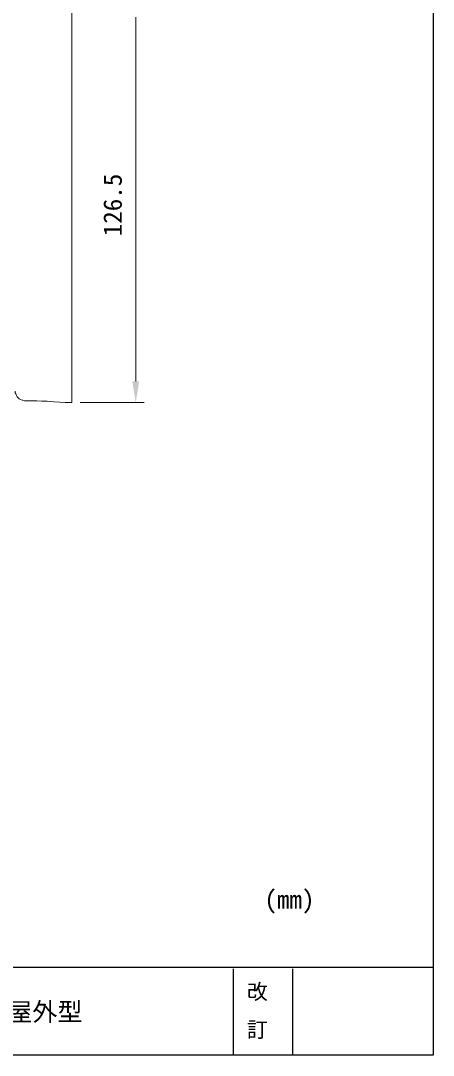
# Model space of a CAD drawing. Units: millimetres on the paper. Extents: x -142 to 142, y -95 to 95.
# Drawn here: x 92.5 to 141.8, y -94.8 to 28.8 of the extents above; entities that cross this region are included whole.
import ezdxf
from ezdxf.enums import TextEntityAlignment as Align

# ---------------------------------------------------------------- set-up
doc = ezdxf.new("R2010")
doc.units = ezdxf.units.MM
for name, color, linetype in [('0-0_0', 7, 'Continuous'), ('0-1_外形線', 7, 'Continuous'), ('0-2_枠', 7, 'Continuous')]:
    doc.layers.add(name, color=color, linetype=linetype)
doc.layers.add('0-3_AM_5', color=7, linetype='Continuous', lineweight=18)
doc.layers.add('0-5_レイヤー_1', color=7, linetype='Continuous', lineweight=18)
doc.styles.add('ＭＳ ゴシック', font='')
doc.styles.get('ＭＳ ゴシック').set_extended_font_data('MS Gothic')

# ---------------------------------------------------------------- blocks, each defined once
blk = doc.blocks.new('U22')
at = {"layer": '0-3_AM_5', "style": 'ＭＳ ゴシック'}
blk.add_text('126.5', height=2.199, rotation=90, dxfattribs=at).set_placement((334.136, 157.414), align=Align.BOTTOM_LEFT)

msp = doc.modelspace()

# ---------------------------------------------------------------- linework, layer by layer
at = {"layer": '0-2_枠'}
for p, q in [((141.803, -84.358), (-141.803, -84.354)), ((117.874, -84.522), (117.874, -94.842)), ((124.987, -84.522), (124.987, -94.842))]:
    msp.add_line(p, q, dxfattribs=at)
msp.add_lwpolyline([(-141.803, 94.842), (141.803, 94.842), (141.803, -94.842), (-141.803, -94.842)], close=True, dxfattribs=at)
at = {"layer": '0-3_AM_5', "color": 3}
for p, q in [((106.233, -14.291), (106.233, 29.248)), ((99.612, -16.791), (107.233, -16.791))]:
    msp.add_line(p, q, dxfattribs=at)
at = {"layer": '0-3_AM_5'}
msp.add_solid([(105.816, -14.291), (106.649, -14.291), (106.233, -16.791)], dxfattribs=at)
at = {"layer": '0-5_レイヤー_1'}
for p, q in [((98.612, -5.96), (98.612, 24.979)), ((98.612, -10.022), (98.612, -5.96))]:
    msp.add_line(p, q, dxfattribs=at)
for points in [[(98.612, 30.529), (98.612, 30.327), (98.612, 29.919), (98.612, 29.446), (98.612, 28.769), (98.612, 28.024), (98.612, 27.143), (98.612, 26.264), (98.612, 25.317), (98.612, 24.979)], [(98.612, -10.022), (98.612, -10.968), (98.612, -11.916), (98.612, -12.796), (98.612, -13.541), (98.612, -14.285), (98.612, -14.827), (98.612, -15.233), (98.612, -15.504), (98.612, -15.572)], [(92.655, -16.52), (92.452, -16.452), (92.316, -16.383), (92.182, -16.248), (92.045, -16.114), (91.978, -15.978), (91.911, -15.775), (91.843, -15.639), (91.843, -15.436)], [(98.612, -16.791), (98.612, -16.722), (98.612, -16.654), (98.612, -16.52), (98.612, -16.383), (98.612, -16.181), (98.612, -16.045), (98.612, -15.843), (98.612, -15.572)], [(92.926, -16.587), (92.722, -16.52), (92.655, -16.52)], [(92.926, -16.587), (93.468, -16.587), (93.941, -16.587), (94.415, -16.587), (95.024, -16.654), (95.634, -16.654), (96.446, -16.722), (97.799, -16.791), (98.206, -16.791), (98.341, -16.791), (98.476, -16.791), (98.545, -16.791), (98.612, -16.791)]]:
    msp.add_lwpolyline(points, dxfattribs=at)

# ---------------------------------------------------------------- block references
at = {"layer": '0-0_0'}
msp.add_blockref('U22', (-228.904, -154.348), dxfattribs=at)

# ---------------------------------------------------------------- texts
at = {"layer": '0-1_外形線', "style": 'ＭＳ ゴシック'}
msp.add_text('フルHDネットワークカメラバンダルドーム屋外型', height=2.199, dxfattribs=at).set_placement((33.885, -91.401), align=Align.BOTTOM_LEFT)
at = {"layer": '0-2_枠', "style": 'ＭＳ ゴシック'}
for s, height, p in [('(mm)', 2.199, (121.616, -77.977)), ('改', 1.833, (119.527, -88.697)), ('訂', 1.833, (119.527, -93.233))]:
    msp.add_text(s, height=height, dxfattribs=at).set_placement(p, align=Align.BOTTOM_LEFT)

doc.saveas('drawing.dxf')
